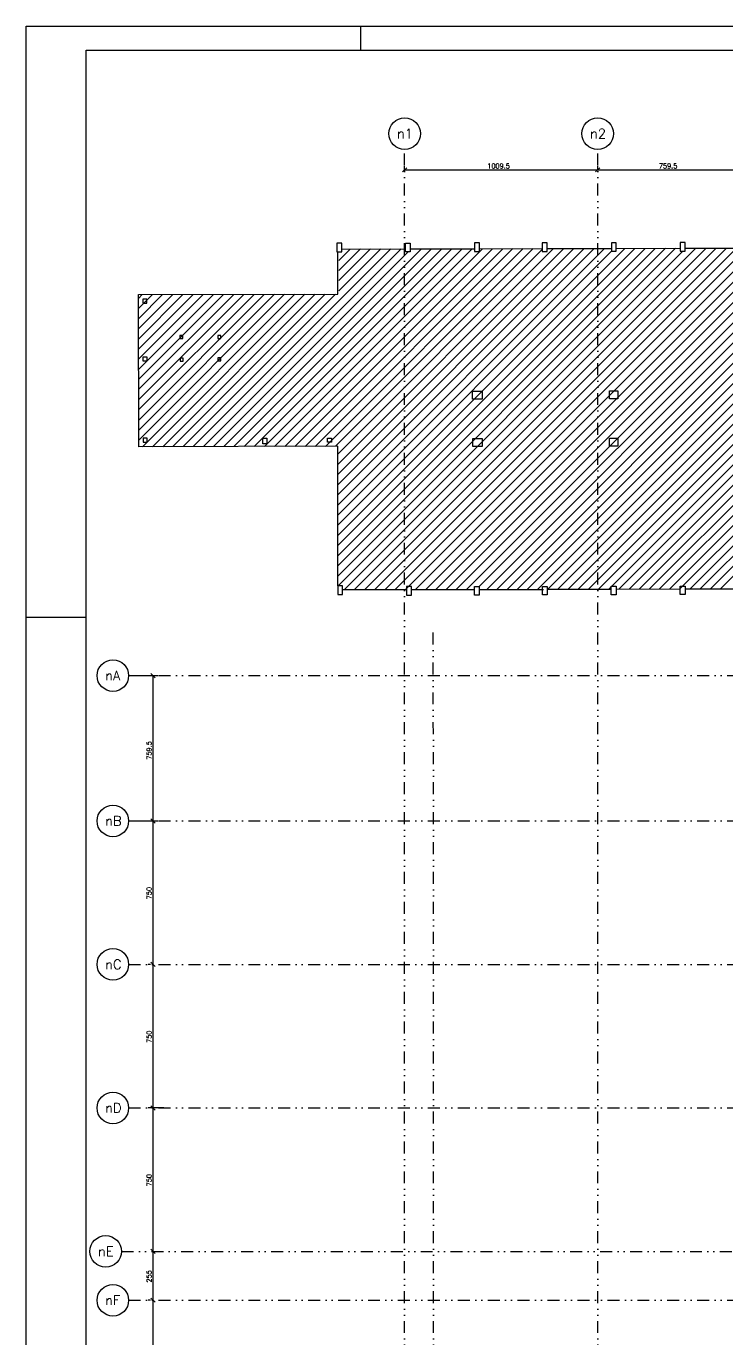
# Model space of a CAD drawing. Extents: x 550200 to 565075, y 404 to 10916.
# Drawn here: x 550200 to 553862, y 4057 to 10916 of the extents above; entities that cross this region are included whole.
import ezdxf

# ---------------------------------------------------------------- set-up
doc = ezdxf.new("R2010")
doc.units = 0
doc.header["$LTSCALE"] = 125
doc.header["$MEASUREMENT"] = 0
doc.linetypes.add('DIVIDE', pattern=[1.25, 0.5, -0.25, 0, -0.25, 0, -0.25])
doc.layers.get('0').update_dxf_attribs({"linetype": 'CONTINUOUS'})
for name, color, linetype in [('205', 14, 'DIVIDE'), ('216', 7, 'CONTINUOUS'), ('220', 4, 'CONTINUOUS'), ('221', 5, 'CONTINUOUS'), ('222', 6, 'CONTINUOUS'), ('230', 7, 'CONTINUOUS'), ('231', 5, 'CONTINUOUS'), ('250', 5, 'CONTINUOUS')]:
    doc.layers.add(name, color=color, linetype=linetype)
doc.styles.get("Standard").update_dxf_attribs({"font": 'ROMANS.SHX'})

msp = doc.modelspace()

# ---------------------------------------------------------------- linework, layer by layer
for p, q in [((550199.9, 403.9), (550199.9, 10916.4)), ((550199.9, 10916.4), (565074.9, 10916.4)), ((551949.9, 10791.4), (551949.9, 10916.4)), ((550199.9, 7828.9), (550512.4, 7828.9))]:
    msp.add_line(p, q)
at = {"layer": '205'}
for p, q in [((552178.2, 3617.8), (552178.2, 10272.7)), ((553187.7, 3617.8), (553187.7, 10272.7)), ((552329.2, 3617.8), (552328.2, 7765.5)), ((550735.3, 7522.9), (554349.8, 7522.9)), ((550735.3, 6763.4), (560767.3, 6763.4)), ((550735.3, 6013.4), (560496.2, 6013.4)), ((550735.3, 5263.4), (560230.4, 5263.4)), ((550697.8, 4513.4), (560247, 4513.4)), ((550735.3, 4258.4), (560263.5, 4258.4))]:
    msp.add_line(p, q, dxfattribs=at)
at = {"layer": '216'}
for p, q in [((552167.2, 10154.9), (552189.3, 10177)), ((553176.7, 10154.9), (553198.8, 10177)), ((553176.7, 10154.9), (553198.8, 10177)), ((550851.3, 7534), (550873.4, 7511.9)), ((550851.3, 6774.5), (550873.4, 6752.4)), ((550851.3, 6774.5), (550873.4, 6752.4)), ((550851.3, 6024.5), (550873.4, 6002.4)), ((550851.3, 6024.5), (550873.4, 6002.4)), ((550851.3, 5274.5), (550873.4, 5252.4)), ((550851.3, 5274.5), (550873.4, 5252.4)), ((550851.3, 4524.5), (550873.4, 4502.4)), ((550851.3, 4524.5), (550873.4, 4502.4)), ((550851.3, 4524.5), (550873.4, 4502.4)), ((550851.3, 4269.5), (550873.4, 4247.4)), ((550851.3, 4269.5), (550873.4, 4247.4))]:
    msp.add_line(p, q, dxfattribs=at)
at = {"layer": '221'}
for centre in [(552178.2, 10355.2), (553187.7, 10355.2), (550652.8, 7522.9), (550652.8, 6763.4), (550652.8, 6013.4), (550652.8, 5263.4), (550615.3, 4513.4), (550652.8, 4258.4)]:
    msp.add_circle(centre, 82.5, dxfattribs=at)
at = {"layer": '222'}
for p, q in [((550512.4, 10791.4), (564949.9, 10791.4)), ((550512.4, 528.9), (550512.4, 10791.4))]:
    msp.add_line(p, q, dxfattribs=at)
at = {"layer": '230'}
for points in [[(551849.3, 9782.1), (551824.4, 9782.1), (551824.4, 9737), (551849.3, 9737), (551849.3, 9782.1)], [(552182.8, 9782.8), (552207.9, 9782.8), (552207.9, 9737.8), (552182.8, 9737.8), (552182.8, 9782.8)], [(552544.4, 9738.6), (552569.3, 9738.6), (552569.3, 9783.6), (552544.4, 9783.6), (552544.4, 9738.6)], [(552898.1, 9739.4), (552923.1, 9739.4), (552923.1, 9784.4), (552898.1, 9784.4), (552898.1, 9739.4)], [(553259, 9740.1), (553284, 9740.1), (553284, 9785.1), (553259, 9785.1), (553259, 9740.1)], [(553619.5, 9740.9), (553644.5, 9740.9), (553644.5, 9785.9), (553619.5, 9785.9), (553619.5, 9740.9)], [(550808.7, 9469.6), (550830.8, 9469.6), (550830.8, 9490), (550808.7, 9490), (550808.7, 9469.6)], [(551019.4, 9299.8), (551003.7, 9299.8), (551003.7, 9283.9), (551019.4, 9283.9), (551019.4, 9299.8)], [(551201.8, 9284.4), (551217.5, 9284.4), (551217.5, 9300.4), (551201.8, 9300.4), (551201.8, 9284.4)], [(550810.1, 9167.3), (550832.3, 9167.3), (550832.3, 9187.7), (550810.1, 9187.7), (550810.1, 9167.3)], [(551004.3, 9166.4), (551020, 9166.4), (551020, 9182.3), (551004.3, 9182.3), (551004.3, 9166.4)], [(551217.2, 9183), (551201.5, 9183), (551201.5, 9167), (551217.2, 9167), (551217.2, 9183)], [(552533.5, 9008.8), (552583.6, 9008.8), (552583.6, 8966.9), (552533.5, 8966.9), (552533.5, 9008.8)], [(553250.2, 9010.3), (553293.6, 9010.3), (553293.6, 8968.4), (553250.2, 8968.4), (553250.2, 9010.3)], [(550831.9, 8763.1), (550810.7, 8763.1), (550810.7, 8742.7), (550831.9, 8742.7), (550831.9, 8763.1)], [(551436.3, 8763), (551457.1, 8763), (551457.1, 8734.5), (551436.3, 8734.5), (551436.3, 8763)], [(551775.3, 8763.4), (551795.9, 8763.4), (551795.9, 8742.6), (551775.3, 8742.6), (551775.3, 8763.4)], [(552534.1, 8762.4), (552584.2, 8762.4), (552584.2, 8720.6), (552534.1, 8720.6), (552534.1, 8762.4)], [(553249, 8764), (553293, 8764), (553293, 8722.1), (553249, 8722.1), (553249, 8764)], [(551828.3, 7947), (551853.2, 7947), (551853.2, 7992.1), (551828.3, 7992.1), (551828.3, 7947)], [(552188.3, 7942.6), (552213.3, 7942.6), (552213.3, 7987.7), (552188.3, 7987.7), (552188.3, 7942.6)], [(552543.7, 7988.4), (552568.7, 7988.4), (552568.7, 7943.4), (552543.7, 7943.4), (552543.7, 7988.4)], [(552899.3, 7989.2), (552924.3, 7989.2), (552924.3, 7944.2), (552899.3, 7944.2), (552899.3, 7989.2)], [(553258.7, 7990), (553283.7, 7990), (553283.7, 7945), (553258.7, 7945), (553258.7, 7990)], [(553619.6, 7990.8), (553644.6, 7990.8), (553644.6, 7945.8), (553619.6, 7945.8), (553619.6, 7990.8)]]:
    msp.add_lwpolyline(points, dxfattribs=at)
at = {"layer": '231'}
for p, q in [((551073, 8719.4), (552106.2, 9752.6)), ((551126.2, 8719.5), (552159.4, 9752.7)), ((551232.5, 8719.8), (552265.7, 9753)), ((551285.6, 8719.9), (552318.8, 9753.1)), ((551338.8, 8720), (552372, 9753.2)), ((551391.9, 8720.1), (552425.1, 9753.3)), ((551445.1, 8720.2), (552478.3, 9753.4)), ((551498.2, 8720.4), (552531.4, 9753.6)), ((551551.4, 8720.5), (552584.6, 9753.7)), ((551604.5, 8720.6), (552637.7, 9753.8)), ((551657.7, 8720.7), (552690.9, 9753.9)), ((551710.8, 8720.8), (552744, 9754)), ((551764, 8720.9), (552797.2, 9754.1)), ((551817.1, 8721), (552850.3, 9754.3)), ((551828.4, 8042.9), (553541.3, 9755.8)), ((551828.4, 8095.9), (553488.1, 9755.6)), ((551828.4, 8149), (553435, 9755.5)), ((551828.4, 8202), (553381.8, 9755.4)), ((551828.4, 8255.1), (553328.7, 9755.3)), ((551828.5, 8361.2), (553222.4, 9755.1)), ((551828.5, 8414.2), (553169.2, 9754.9)), ((551828.5, 8467.3), (553116.1, 9754.8)), ((551828.5, 8520.3), (553062.9, 9754.7)), ((551828.5, 8573.4), (553009.8, 9754.6)), ((551828.6, 8626.4), (552956.6, 9754.5)), ((551828.6, 8679.5), (552898.1, 9749)), ((551830.6, 7992.1), (553594.4, 9755.9)), ((551834.4, 9533.9), (552053.1, 9752.5)), ((551834.4, 9586.9), (551999.9, 9752.4)), ((551834.4, 9639.9), (551946.8, 9752.3)), ((551834.4, 9692.9), (551893.6, 9752.2)), ((551849.2, 9752.1), (552182.8, 9752.8)), ((551863.5, 7971.9), (553632.5, 9740.9)), ((551916.6, 7972), (553700.7, 9756.1)), ((551969.8, 7972.2), (553753.9, 9756.2)), ((552022.9, 7972.3), (553807, 9756.3)), ((552076.1, 7972.4), (553860.2, 9756.5)), ((552129.2, 7972.5), (553913.3, 9756.6)), ((552182.4, 7972.6), (553966.5, 9756.7)), ((552207.9, 9752.8), (552544.4, 9753.6)), ((552207.9, 9748.2), (552212.5, 9752.9)), ((552235.5, 7972.7), (554019.6, 9756.8)), ((552288.7, 7972.9), (554072.8, 9756.9)), ((552341.8, 7973), (554125.9, 9757)), ((552395, 7973.1), (554179.1, 9757.2)), ((552448.1, 7973.2), (554232.2, 9757.3)), ((552501.3, 7973.3), (554285.4, 9757.4)), ((552565.1, 7984.1), (554337.2, 9756.3)), ((552569.3, 9753.6), (552898.1, 9754.4)), ((552607.5, 7973.5), (554391.6, 9757.6)), ((552660.5, 7973.5), (554444.8, 9757.7)), ((552713.6, 7973.5), (554497.9, 9757.9)), ((552766.6, 7973.5), (554551.1, 9758)), ((552819.6, 7973.5), (554604.2, 9758.1)), ((552872.7, 7973.5), (554657.4, 9758.2)), ((552923.1, 9754.4), (553259, 9755.1)), ((552926.5, 7974.3), (554696.6, 9744.4)), ((552979.6, 7974.4), (554763.7, 9758.4)), ((553032.8, 7974.5), (554816.8, 9758.6)), ((553085.9, 7974.6), (554870, 9758.7)), ((553139.1, 7974.7), (554923.1, 9758.8)), ((553192.2, 7974.8), (554976.3, 9758.9)), ((553245.4, 7974.9), (555029.4, 9759)), ((553284, 9755.2), (553619.5, 9755.9)), ((553298.5, 7975.1), (555067.6, 9744.1)), ((553351.7, 7975.2), (555135.7, 9759.2)), ((553404.8, 7975.3), (555188.9, 9759.4)), ((553458, 7975.4), (555242, 9759.5)), ((553511.1, 7975.5), (555295.2, 9759.6)), ((553564.3, 7975.6), (555348.3, 9759.7)), ((553617.4, 7975.8), (555401.5, 9759.8)), ((553644.5, 9756), (553974.4, 9756.7)), ((553644.5, 9752.9), (553647.6, 9756)), ((553670.5, 7975.8), (555439.6, 9744.9)), ((553723.5, 7975.8), (555507.8, 9760.1)), ((553776.6, 7975.8), (555560.9, 9760.2)), ((553829.6, 7975.8), (555614.1, 9760.3)), ((551179.3, 8719.7), (552197.5, 9737.8)), ((551828.4, 8308.1), (553260.5, 9740.1)), ((551829.1, 9516.1), (551828.6, 9737)), ((550786.4, 9513.8), (551829.1, 9516.1)), ((550786.4, 9493.5), (550806.8, 9513.9)), ((550788.1, 8718.8), (550786.4, 9513.8)), ((550786.6, 9440.6), (550860, 9514)), ((550786.7, 9387.7), (550913.1, 9514.1)), ((550786.8, 9334.7), (550966.3, 9514.2)), ((550786.9, 9281.8), (551019.4, 9514.3)), ((550787, 9228.9), (551072.6, 9514.4)), ((550787.1, 9176), (551125.7, 9514.6)), ((550787.2, 9123.1), (551178.9, 9514.7)), ((550787.4, 9070.1), (551232, 9514.8)), ((550787.5, 9017.2), (551285.2, 9514.9)), ((550787.6, 8964.3), (551338.3, 9515)), ((550787.7, 8911.4), (551391.4, 9515.1)), ((550787.8, 8858.5), (551444.6, 9515.3)), ((550787.9, 8805.6), (551497.7, 9515.4)), ((550788, 8752.6), (551550.9, 9515.5)), ((550788, 8752.6), (551550.9, 9515.5)), ((550807.3, 8718.9), (551604, 9515.6)), ((550860.5, 8719), (551657.2, 9515.7)), ((550913.6, 8719.1), (551710.3, 9515.8)), ((550966.7, 8719.2), (551763.5, 9515.9)), ((551019.9, 8719.3), (551816.6, 9516.1)), ((551828.6, 8721.1), (550788.1, 8718.8)), ((551828.3, 7992.1), (551828.6, 8721.1)), ((551853.3, 7971.9), (552188.3, 7972.6)), ((552213.3, 7972.7), (552543.8, 7973.4)), ((552568.8, 7973.5), (552903.7, 7973.5)), ((552924.4, 7974.2), (553258.7, 7975)), ((553283.7, 7975), (553619.6, 7975.8)), ((553644.6, 7975.8), (553994.8, 7975.8))]:
    msp.add_line(p, q, dxfattribs=at)
at = {"layer": '250'}
for p, q in [((552178.2, 10160), (552178.2, 10184.7)), ((552178.2, 10165.9), (553187.7, 10165.9)), ((553187.7, 10164.3), (553187.7, 10184.7)), ((553187.7, 10165.9), (553947.2, 10165.9)), ((550755.3, 7522.9), (550887.3, 7522.9)), ((550862.3, 7522.9), (550862.3, 6763.4)), ((550755.3, 6763.4), (550887.3, 6763.4)), ((550862.3, 6763.4), (550862.3, 6013.4)), ((550850, 6013.4), (550837.3, 6013.4)), ((550862.3, 6013.4), (550862.3, 5263.4)), ((550919.4, 5263.4), (550837.3, 5263.4)), ((550862.3, 5263.4), (550862.3, 4513.4)), ((550862.3, 4513.4), (550862.3, 4258.4)), ((550850.1, 4258.4), (550837.3, 4258.4)), ((550862.3, 4258.4), (550862.3, 3753.9))]:
    msp.add_line(p, q, dxfattribs=at)

# ---------------------------------------------------------------- texts
at = {"layer": '216'}
for s, p in [('1009.5', (552610.5, 10173.4)), ('759.5', (553507.5, 10173.4))]:
    msp.add_text(s, height=25, dxfattribs=at).set_placement(p)
for s, p in [('759.5', (550854.8, 7083.2)), ('750', (550854.8, 6353.4)), ('750', (550854.8, 5603.4)), ('750', (550854.8, 4853.4)), ('255', (550854.8, 4350.9))]:
    msp.add_text(s, height=25, rotation=90, dxfattribs=at).set_placement(p)
at = {"layer": '220'}
for s, p in [('n1', (552138, 10330.4)), ('n2', (553147.5, 10330.4)), ('nA', (550612.6, 7498.1)), ('nB', (550612.6, 6738.6)), ('nC', (550612.6, 5988.6)), ('nD', (550612.6, 5238.6)), ('nE', (550575.1, 4488.6)), ('nF', (550612.6, 4233.6))]:
    msp.add_text(s, height=50, dxfattribs=at).set_placement(p)

doc.saveas('drawing.dxf')
